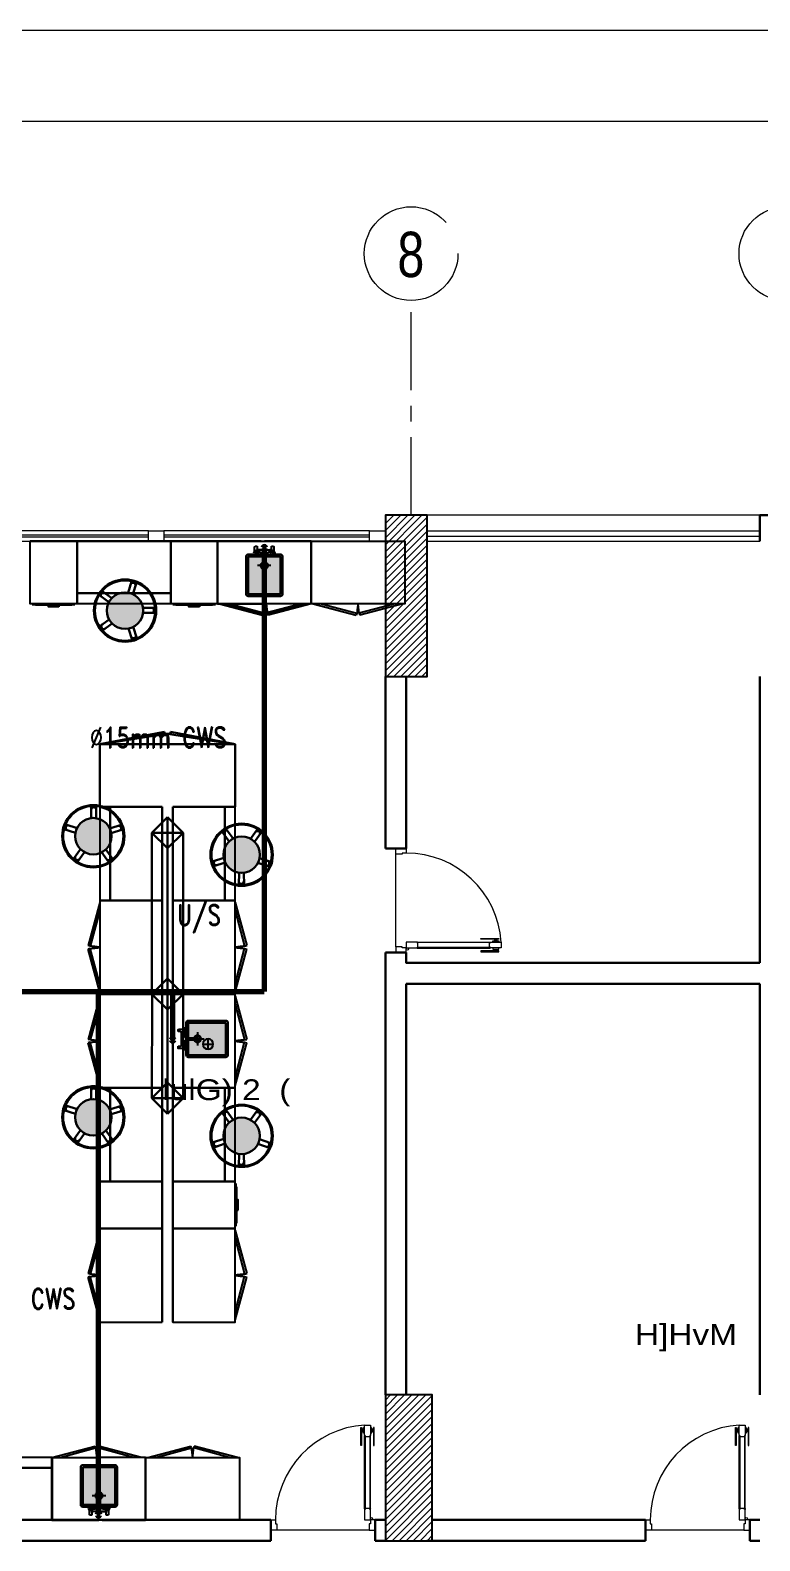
# Model space of a CAD drawing. Extents: x 800 to 995, y 398 to 804.
# Drawn here: x 880.94 to 887.95, y 754.73 to 769.24 of the extents above; entities that cross this region are included whole.
import ezdxf

# ---------------------------------------------------------------- set-up
doc = ezdxf.new("R2010")
doc.units = 0
doc.header["$MEASUREMENT"] = 0
for name, pattern in [('ACAD_ISO02W100', [15, 12, -3]), ('CENTERX2', [4, 2.5, -0.5, 0.5, -0.5]), ('DASHED', [19.05, 12.7, -6.35])]:
    doc.linetypes.add(name, pattern=pattern)
doc.layers.get('0').update_dxf_attribs({"color": 252, "linetype": 'CONTINUOUS', "lineweight": 30})
for name, color, linetype in [('-FUR', 252, 'CONTINUOUS'), ('LAYER8', 3, 'CONTINUOUS'), ('SAN', 2, 'CONTINUOUS')]:
    doc.layers.add(name, color=color, linetype=linetype)
for name, color, linetype, lineweight in [('axis', 1, 'CENTERX2', 5), ('Column', 6, 'CONTINUOUS', 25), ('DOOR', 30, 'CONTINUOUS', 9), ('elev', 90, 'CONTINUOUS', 9), ('Elevation', 150, 'CONTINUOUS', 18), ('hatch', 252, 'CONTINUOUS', 9), ('P-C-WATER', 5, 'CONTINUOUS', 70), ('P-TEXT', 1, 'CONTINUOUS', 25), ('text', 72, 'CONTINUOUS', 15), ('txt in circle', 11, 'CONTINUOUS', 13), ('UG-BORDER', 20, 'CONTINUOUS', 80), ('UG-Khartosha', 11, 'CONTINUOUS', 20), ('Wall', 252, 'CONTINUOUS', 30), ('WINDOW', 252, 'CONTINUOUS', 5)]:
    doc.layers.add(name, color=color, linetype=linetype, lineweight=lineweight)
doc.styles.add('ROMANC', font='romand.shx')
doc.styles.add('SOSA2', font='SOSA.shx', dxfattribs={"width": 0.8})
pattern_1 = [(45, (1093.753867, 427.209505), (-0.0336759605, 0.0336759605), [])]

# ---------------------------------------------------------------- blocks, each defined once
blk = doc.blocks.new('YY5Y5')
at = {"layer": 'SAN', "color": 1}
for p, q in [((433.8, 542), (433.8, 538.6)), ((435.7, 542.4), (434.2, 542.4)), ((435.7, 540.6), (435.7, 542.4)), ((447.2, 542.4), (447.2, 540.6)), ((448.7, 542.4), (447.2, 542.4)), ((449.1, 538.6), (449.1, 542)), ((434.2, 537.6), (433.7, 538)), ((434.2, 536.1), (433.7, 535.7)), ((435.6, 537.6), (436, 538)), ((435.6, 536.1), (436, 535.7)), ((446.2, 539.6), (436.7, 539.6)), ((436.7, 537.6), (438.2, 537.6)), ((440.5, 535.4), (440.5, 528.7)), ((440.9, 528.4), (442, 528.4)), ((442.4, 528.7), (442.4, 535.4)), ((443, 539.6), (446.2, 539.6)), ((444.7, 537.6), (446.2, 537.6)), ((447.3, 537.6), (446.9, 538)), ((447.3, 536.1), (446.9, 535.7)), ((448.7, 537.6), (449.2, 538)), ((448.7, 536.1), (449.2, 535.7))]:
    blk.add_line(p, q, dxfattribs=at)
at = {"layer": 'SAN', "color": 1, "linetype": 'Continuous'}
blk.add_line((439.2, 539.6), (439.9, 539.6), dxfattribs=at)
at = {"layer": 'SAN', "color": 2, "linetype": 'DASHED'}
for points in [[(441.4, 532.4), (441.4, 521.6)], [(436.1, 527), (446.8, 527)]]:
    blk.add_lwpolyline(points, dxfattribs=at)
at = {"layer": 'SAN', "color": 1}
for centre, radius in [((434.9, 536.9), 2), ((434.9, 536.9), 1), ((434.9, 536.9), 0.8), ((448, 536.9), 2), ((448, 536.9), 1), ((448, 536.9), 0.8)]:
    blk.add_circle(centre, radius, dxfattribs=at)
for centre, radius, start, end in [((434.2, 542), 0.375, 90, 180), ((436.7, 540.6), 1, 180, 270), ((446.2, 540.6), 1, 270, 0), ((448.7, 542), 0.375, 0, 90), ((438.2, 535.4), 2.25, 0, 90), ((441.4, 527), 2.86, 109.4319, 70.5681), ((441.4, 527), 2.08, 117.2765, 62.7235), ((440.9, 528.7), 0.375, 180, 270), ((442, 528.7), 0.375, 270, 360), ((444.7, 535.4), 2.25, 90, 180)]:
    blk.add_arc(centre, radius, start, end, dxfattribs=at)
blk = doc.blocks.new('fd')
at = {"layer": '-FUR'}
h = blk.add_hatch(color=254, dxfattribs=at)
h.paths.add_polyline_path([(1322.664, 576.699), (1322.354, 576.699), (1322.354, 577.059), (1322.664, 577.059)], flags=16)
edge = h.paths.add_edge_path()
edge.add_line((1322.664, 576.679), (1322.354, 576.679))
edge.add_arc((1322.354, 576.699), 0.02, 180, 270, ccw=False)
edge.add_line((1322.334, 576.699), (1322.334, 577.059))
edge.add_arc((1322.354, 577.059), 0.02, 90, 180, ccw=False)
edge.add_line((1322.354, 577.079), (1322.664, 577.079))
edge.add_arc((1322.664, 577.059), 0.02, 0, 90, ccw=False)
edge.add_line((1322.684, 577.059), (1322.684, 576.699))
edge.add_arc((1322.664, 576.699), 0.02, -90, 0, ccw=False)
blk.add_hatch(color=253, dxfattribs=at).paths.add_polyline_path([(1322.664, 577.059), (1322.664, 576.699), (1322.354, 576.699), (1322.354, 577.059)])
h = blk.add_hatch(color=251, dxfattribs=at)
h.paths.add_polyline_path([(1322.634, 577.029), (1322.664, 577.059), (1322.664, 576.699), (1322.634, 576.729)])
h.paths.add_polyline_path([(1322.634, 576.729), (1322.664, 576.699), (1322.354, 576.699), (1322.384, 576.729)])
h = blk.add_hatch(color=252, dxfattribs=at)
h.paths.add_polyline_path([(1322.384, 577.029), (1322.354, 577.059), (1322.664, 577.059), (1322.634, 577.029)])
h.paths.add_polyline_path([(1322.384, 576.729), (1322.354, 576.699), (1322.354, 577.059), (1322.384, 577.029)])
for p, q in [((1322.478, 577.206), (1322.06, 577.206)), ((1322.478, 577.206), (1322.96, 577.206)), ((1322.06, 576.606), (1322.51, 576.606)), ((1322.96, 576.606), (1322.51, 576.606))]:
    blk.add_line(p, q, dxfattribs=at)
at = {"layer": '-FUR', "linetype": 'ACAD_ISO02W100'}
for p, q in [((1322.06, 577.206), (1322.51, 577.206)), ((1322.96, 577.206), (1322.51, 577.206)), ((1322.1, 576.606), (1322.513, 576.495)), ((1322.177, 576.606), (1322.518, 576.514)), ((1322.882, 576.606), (1322.541, 576.514)), ((1322.96, 576.606), (1322.546, 576.495)), ((1322.518, 576.514), (1322.513, 576.495)), ((1322.541, 576.514), (1322.546, 576.495))]:
    blk.add_line(p, q, dxfattribs=at)
for centre, start, end in [((1324.045, 576.373), 171.2611, 174.7069), ((1321.014, 576.373), 5.2931, 8.7389)]:
    blk.add_arc(centre, 1.533, start, end, dxfattribs=at)
for p, q in [((1322.06, 577.206), (1322.06, 576.606)), ((1322.96, 577.206), (1322.96, 576.606))]:
    blk.add_line(p, q)
blk.add_lwpolyline([(1322.664, 576.679), (1322.354, 576.679, -0.414214), (1322.334, 576.699), (1322.334, 577.059, -0.414214), (1322.354, 577.079), (1322.664, 577.079, -0.414214), (1322.684, 577.059), (1322.684, 576.699, -0.414214)], format="xyb", close=True)
blk.add_lwpolyline([(1322.664, 576.679), (1322.354, 576.679, -0.414214), (1322.334, 576.699), (1322.334, 577.059, -0.414214), (1322.354, 577.079), (1322.664, 577.079, -0.414214), (1322.684, 577.059), (1322.684, 576.699, -0.414214)], format="xyb", close=True)
blk.add_lwpolyline([(1322.664, 576.699), (1322.354, 576.699), (1322.354, 577.059), (1322.664, 577.059)], close=True)
at = {"extrusion": (0, 0, -1), "xscale": 0.0121000000000322, "yscale": 0.0121000000000322, "zscale": -0.0121}
blk.add_blockref('YY5Y5', (-1327.85, 570.595), dxfattribs=at)
blk = doc.blocks.new('juy')
blk.add_line((1322.96, 577.206), (1322.96, 576.606))
blk.add_blockref('fd', (0, 0))
blk = doc.blocks.new('vfd')
at = {"layer": '-FUR'}
h = blk.add_hatch(color=254, dxfattribs=at)
h.paths.add_polyline_path([(1316.635, 565.83), (1316.635, 566.14), (1316.275, 566.14), (1316.275, 565.83)], flags=16)
edge = h.paths.add_edge_path()
edge.add_line((1316.655, 565.83), (1316.655, 566.14))
edge.add_ellipse((1316.635, 566.14), major_axis=(-0.0141, -0.0141), ratio=1, start_angle=135, end_angle=225)
edge.add_line((1316.635, 566.16), (1316.275, 566.16))
edge.add_ellipse((1316.275, 566.14), major_axis=(-0.0141, -0.0141), ratio=1, start_angle=225, end_angle=315)
edge.add_line((1316.255, 566.14), (1316.255, 565.83))
edge.add_ellipse((1316.275, 565.83), major_axis=(0.0141, -0.0141), ratio=1, start_angle=225, end_angle=315)
edge.add_line((1316.275, 565.81), (1316.635, 565.81))
edge.add_ellipse((1316.635, 565.83), major_axis=(0.0141, -0.0141), ratio=1, start_angle=-45, end_angle=45)
blk.add_hatch(color=253, dxfattribs=at).paths.add_polyline_path([(1316.275, 565.83), (1316.635, 565.83), (1316.635, 566.14), (1316.275, 566.14)])
h = blk.add_hatch(color=251, dxfattribs=at)
h.paths.add_polyline_path([(1316.305, 565.86), (1316.275, 565.83), (1316.635, 565.83), (1316.605, 565.86)])
h.paths.add_polyline_path([(1316.605, 565.86), (1316.635, 565.83), (1316.635, 566.14), (1316.605, 566.11)])
h = blk.add_hatch(color=252, dxfattribs=at)
h.paths.add_polyline_path([(1316.305, 566.11), (1316.275, 566.14), (1316.275, 565.83), (1316.305, 565.86)])
h.paths.add_polyline_path([(1316.605, 566.11), (1316.635, 566.14), (1316.275, 566.14), (1316.305, 566.11)])
blk.add_lwpolyline([(1316.655, 565.83), (1316.655, 566.14, 0.414214), (1316.635, 566.16), (1316.275, 566.16, 0.414214), (1316.255, 566.14), (1316.255, 565.83, 0.414214), (1316.275, 565.81), (1316.635, 565.81, 0.414214)], format="xyb", close=True)
blk.add_lwpolyline([(1316.655, 565.83), (1316.655, 566.14, 0.414214), (1316.635, 566.16), (1316.275, 566.16, 0.414214), (1316.255, 566.14), (1316.255, 565.83, 0.414214), (1316.275, 565.81), (1316.635, 565.81, 0.414214)], format="xyb", close=True)
blk.add_lwpolyline([(1316.635, 565.83), (1316.635, 566.14), (1316.275, 566.14), (1316.275, 565.83)], close=True)
at = {"layer": 'LAYER8'}
for p, q in [((1316.415, 566.035), (1316.515, 566.035)), ((1316.465, 566.085), (1316.465, 565.985))]:
    blk.add_line(p, q, dxfattribs=at)
blk.add_circle((1316.465, 566.035), 0.05, dxfattribs=at)
at = {"xscale": 0.0121, "yscale": 0.0121, "zscale": 0.0121, "rotation": 89.99999999999997}
blk.add_blockref('YY5Y5', (1322.74, 560.643), dxfattribs=at)

msp = doc.modelspace()

# ---------------------------------------------------------------- hatches: boundary and pattern name
h = msp.add_hatch(color=256)
h.set_gradient(color1=(132, 132, 132), name='SPHERICAL')
h.paths.add_polyline_path([(881.848, 763.841, 1), (881.848, 763.491, 1)])
h = msp.add_hatch(color=256)
h.set_gradient(color1=(132, 132, 132), name='SPHERICAL')
h.paths.add_polyline_path([(881.718, 761.499, -1), (881.368, 761.499, -1)])
h = msp.add_hatch(color=256)
h.set_gradient(color1=(132, 132, 132), name='SPHERICAL')
h.paths.add_polyline_path([(882.793, 761.321, -1), (883.143, 761.321, -1)])
h = msp.add_hatch(color=256)
h.set_gradient(color1=(132, 132, 132), name='SPHERICAL')
h.paths.add_polyline_path([(881.718, 758.799, -1), (881.368, 758.799, -1)])
h = msp.add_hatch(color=256)
h.set_gradient(color1=(132, 132, 132), name='SPHERICAL')
h.paths.add_polyline_path([(882.793, 758.621, -1), (883.143, 758.621, -1)])
at = {"layer": 'hatch'}
h = msp.add_hatch(dxfattribs=at)
h.set_pattern_fill('ANSI31', color=252, scale=0.015, style=0)
h.set_pattern_definition(pattern_1)
h.paths.add_polyline_path([(884.35, 763.032), (884.75, 763.032), (884.75, 764.582), (884.35, 764.582)])
h = msp.add_hatch(dxfattribs=at)
h.set_pattern_fill('ANSI31', color=252, scale=0.015, style=0)
h.set_pattern_definition(pattern_1)
h.paths.add_polyline_path([(884.35, 754.732), (884.8, 754.732), (884.8, 756.132), (884.35, 756.132)])

# ---------------------------------------------------------------- linework, layer by layer
at = {"layer": '-FUR', "linetype": 'ACAD_ISO02W100'}
for p, q in [((881.387, 764.332), (880.937, 764.332)), ((882.737, 764.332), (882.287, 764.332)), ((882.737, 764.332), (883.637, 764.332)), ((883.637, 764.332), (884.537, 764.332)), ((882.287, 763.732), (881.387, 763.732)), ((882.757, 763.732), (883.17, 763.621)), ((882.834, 763.732), (883.175, 763.64)), ((883.175, 763.64), (883.17, 763.621)), ((883.539, 763.732), (883.198, 763.64)), ((883.198, 763.64), (883.203, 763.621)), ((883.617, 763.732), (883.203, 763.621)), ((883.657, 763.732), (884.07, 763.621)), ((883.734, 763.732), (884.075, 763.64)), ((884.075, 763.64), (884.07, 763.621)), ((884.439, 763.732), (884.098, 763.64)), ((884.098, 763.64), (884.103, 763.621)), ((884.517, 763.732), (884.103, 763.621)), ((881.606, 761.782), (881.606, 760.882)), ((882.906, 760.882), (882.906, 761.782)), ((881.606, 760.862), (881.495, 760.448)), ((882.206, 759.982), (882.206, 760.882)), ((882.306, 760.882), (882.306, 759.982)), ((882.906, 760.862), (883.017, 760.448)), ((881.606, 760.784), (881.514, 760.443)), ((882.906, 760.784), (882.997, 760.443)), ((881.514, 760.443), (881.495, 760.448)), ((881.514, 760.42), (881.495, 760.415)), ((881.606, 760.079), (881.514, 760.42)), ((882.906, 760.079), (882.997, 760.42)), ((882.997, 760.443), (883.017, 760.448)), ((882.997, 760.42), (883.017, 760.415)), ((881.606, 760.002), (881.495, 760.415)), ((882.906, 760.002), (883.017, 760.415)), ((881.606, 759.962), (881.495, 759.548)), ((881.606, 759.884), (881.514, 759.543)), ((882.206, 759.082), (882.206, 759.982)), ((882.306, 759.982), (882.306, 759.082)), ((882.906, 759.962), (883.017, 759.548)), ((882.906, 759.884), (882.997, 759.543)), ((881.514, 759.543), (881.495, 759.548)), ((882.997, 759.543), (883.017, 759.548)), ((881.514, 759.52), (881.495, 759.515)), ((881.606, 759.102), (881.495, 759.515)), ((881.606, 759.179), (881.514, 759.52)), ((882.906, 759.179), (882.997, 759.52)), ((882.906, 759.102), (883.017, 759.515)), ((882.997, 759.52), (883.017, 759.515)), ((881.606, 759.082), (881.606, 758.182)), ((882.906, 758.182), (882.906, 759.082)), ((882.206, 758.182), (882.206, 757.732)), ((882.306, 757.732), (882.306, 758.182)), ((881.606, 757.712), (881.495, 757.298)), ((882.206, 756.832), (882.206, 757.732)), ((882.306, 757.732), (882.306, 756.832)), ((882.906, 757.712), (883.017, 757.298)), ((881.606, 757.634), (881.514, 757.293)), ((882.906, 757.634), (882.997, 757.293)), ((881.514, 757.293), (881.495, 757.298)), ((881.514, 757.27), (881.495, 757.265)), ((881.606, 756.852), (881.495, 757.265)), ((881.606, 756.929), (881.514, 757.27)), ((882.906, 756.929), (882.997, 757.27)), ((882.906, 756.852), (883.017, 757.265)), ((882.997, 757.293), (883.017, 757.298)), ((882.997, 757.27), (883.017, 757.265)), ((882.067, 755.532), (882.48, 755.642)), ((882.485, 755.623), (882.48, 755.642)), ((882.508, 755.623), (882.513, 755.642)), ((882.927, 755.532), (882.513, 755.642)), ((881.147, 755.532), (880.247, 755.532)), ((882.144, 755.532), (882.485, 755.623)), ((882.849, 755.532), (882.508, 755.623)), ((882.947, 754.932), (882.047, 754.932))]:
    msp.add_line(p, q, dxfattribs=at)
at = {"layer": '-FUR'}
for p, q in [((881.367, 763.722), (880.957, 763.722)), ((881.337, 763.717), (880.987, 763.717)), ((882.717, 763.722), (882.307, 763.722)), ((882.687, 763.717), (882.337, 763.717)), ((881.591, 758.132), (881.591, 757.782)), ((881.596, 758.162), (881.596, 757.752)), ((882.916, 757.752), (882.916, 758.162)), ((882.921, 757.782), (882.921, 758.132))]:
    msp.add_line(p, q, dxfattribs=at)
for points in [[(881.387, 763.732), (880.937, 763.732), (880.937, 764.332), (881.387, 764.332)], [(882.737, 763.732), (882.287, 763.732), (882.287, 764.332), (882.737, 764.332)], [(882.737, 764.332), (883.637, 764.332), (883.637, 763.732), (882.737, 763.732)], [(883.637, 764.332), (884.537, 764.332), (884.537, 763.732), (883.637, 763.732)], [(882.206, 759.982), (882.206, 760.882), (881.606, 760.882), (881.606, 759.982)], [(882.306, 760.882), (882.306, 759.982), (882.906, 759.982), (882.906, 760.882)], [(882.206, 759.082), (882.206, 759.982), (881.606, 759.982), (881.606, 759.082)], [(882.306, 759.982), (882.306, 759.082), (882.906, 759.082), (882.906, 759.982)], [(881.606, 758.182), (881.606, 757.732), (882.206, 757.732), (882.206, 758.182)], [(882.906, 757.732), (882.906, 758.182), (882.306, 758.182), (882.306, 757.732)], [(882.206, 756.832), (882.206, 757.732), (881.606, 757.732), (881.606, 756.832)], [(882.306, 757.732), (882.306, 756.832), (882.906, 756.832), (882.906, 757.732)], [(882.947, 754.932), (882.047, 754.932), (882.047, 755.532), (882.947, 755.532)]]:
    msp.add_lwpolyline(points, close=True, dxfattribs=at)
at = {"layer": '-FUR', "color": 1}
for points in [[(881.212, 763.702), (881.112, 763.702), (881.112, 763.712), (881.212, 763.712)], [(882.562, 763.702), (882.462, 763.702), (882.462, 763.712), (882.562, 763.712)], [(881.576, 758.007), (881.576, 757.907), (881.586, 757.907), (881.586, 758.007)], [(882.936, 757.907), (882.936, 758.007), (882.926, 758.007), (882.926, 757.907)]]:
    msp.add_lwpolyline(points, close=True, dxfattribs=at)
at = {"layer": '-FUR', "linetype": 'ACAD_ISO02W100'}
for centre, start, end in [((884.702, 763.499), 171.2611, 174.7069), ((881.671, 763.499), 5.2931, 8.7389), ((885.602, 763.499), 171.2611, 174.7069), ((882.571, 763.499), 5.2931, 8.7389), ((881.373, 758.916), 81.2611, 84.7069), ((881.373, 761.947), 275.2931, 278.7389), ((883.139, 758.916), 95.2931, 98.7389), ((883.139, 761.947), 261.2611, 264.7069), ((881.373, 758.016), 81.2611, 84.7069), ((881.373, 761.047), 275.2931, 278.7389), ((883.139, 758.016), 95.2931, 98.7389), ((883.139, 761.047), 261.2611, 264.7069), ((881.373, 755.766), 81.2611, 84.7069), ((881.373, 758.797), 275.2931, 278.7389), ((883.139, 755.766), 95.2931, 98.7389), ((883.139, 758.797), 261.2611, 264.7069), ((884.012, 755.764), 185.2931, 188.7389), ((880.981, 755.764), 351.2611, 354.7069)]:
    msp.add_arc(centre, 1.533, start, end, dxfattribs=at)
for p, q in [((882.287, 764.332), (881.387, 764.332)), ((881.387, 764.332), (881.387, 763.732)), ((882.287, 763.732), (882.287, 764.332)), ((881.877, 763.838), (881.911, 763.946)), ((881.922, 763.824), (881.958, 763.934)), ((881.952, 763.946), (881.926, 763.955)), ((881.387, 763.732), (881.387, 763.832)), ((881.387, 763.832), (882.287, 763.832)), ((881.613, 763.851), (881.597, 763.829)), ((881.693, 763.747), (881.601, 763.813)), ((881.72, 763.785), (881.627, 763.854)), ((882.021, 763.691), (882.134, 763.692)), ((882.021, 763.644), (882.137, 763.643)), ((882.147, 763.653), (882.147, 763.681)), ((881.599, 763.5), (881.615, 763.478)), ((881.694, 763.581), (881.601, 763.514)), ((881.723, 763.543), (881.631, 763.476)), ((881.881, 763.494), (881.916, 763.384)), ((881.926, 763.509), (881.961, 763.401)), ((881.929, 763.377), (881.955, 763.386)), ((881.606, 762.382), (882.226, 762.502)), ((881.626, 762.382), (882.241, 762.482)), ((882.226, 762.482), (882.226, 762.502)), ((882.256, 762.482), (882.226, 762.482)), ((882.256, 762.382), (882.256, 762.482)), ((882.256, 762.482), (882.286, 762.482)), ((882.886, 762.382), (882.256, 762.482)), ((882.286, 762.482), (882.286, 762.502)), ((882.906, 762.382), (882.286, 762.502)), ((882.906, 762.382), (881.606, 762.382)), ((881.606, 762.382), (881.606, 761.782)), ((881.606, 762.382), (881.626, 762.382)), ((882.906, 762.382), (882.256, 762.382)), ((882.906, 762.382), (882.886, 762.382)), ((882.906, 761.782), (882.906, 762.382)), ((881.521, 761.672), (881.521, 761.788)), ((881.531, 761.798), (881.559, 761.798)), ((881.569, 761.672), (881.569, 761.785)), ((881.606, 761.782), (882.206, 761.782)), ((881.706, 760.882), (881.706, 761.782)), ((882.206, 761.782), (882.206, 760.882)), ((882.306, 760.882), (882.306, 761.782)), ((882.306, 761.782), (882.906, 761.782)), ((882.906, 761.782), (882.806, 761.782)), ((882.806, 761.782), (882.806, 760.882)), ((881.255, 761.579), (881.264, 761.606)), ((881.387, 761.577), (881.279, 761.612)), ((881.702, 761.573), (881.811, 761.609)), ((881.824, 761.603), (881.832, 761.576)), ((882.256, 761.683), (882.106, 761.533)), ((882.256, 759.983), (882.256, 761.683)), ((882.256, 761.533), (882.256, 761.683)), ((882.256, 761.683), (882.406, 761.533)), ((881.371, 761.532), (881.261, 761.567)), ((881.716, 761.528), (881.824, 761.562)), ((882.106, 759.983), (882.106, 761.533)), ((882.106, 761.533), (882.406, 761.533)), ((882.406, 761.533), (882.106, 761.533)), ((882.106, 761.533), (882.256, 761.383)), ((882.256, 761.533), (882.256, 761.383)), ((882.256, 761.383), (882.406, 761.533)), ((882.406, 761.533), (882.406, 759.983)), ((882.849, 761.448), (882.781, 761.541)), ((882.783, 761.555), (882.805, 761.571)), ((882.887, 761.476), (882.821, 761.568)), ((883.053, 761.474), (883.12, 761.567)), ((883.091, 761.446), (883.158, 761.537)), ((883.134, 761.57), (883.157, 761.553)), ((881.421, 761.374), (881.354, 761.282)), ((881.459, 761.345), (881.391, 761.252)), ((881.624, 761.343), (881.69, 761.252)), ((881.663, 761.371), (881.731, 761.278)), ((882.206, 761.433), (882.206, 756.832)), ((882.256, 761.383), (882.256, 760.533)), ((882.306, 756.832), (882.306, 761.434)), ((882.796, 761.292), (882.688, 761.257)), ((881.377, 761.25), (881.355, 761.266)), ((881.729, 761.264), (881.707, 761.248)), ((882.688, 761.217), (882.679, 761.243)), ((882.81, 761.246), (882.7, 761.21)), ((882.943, 761.147), (882.942, 761.034)), ((882.99, 761.147), (882.991, 761.031)), ((883.125, 761.243), (883.233, 761.207)), ((883.14, 761.288), (883.25, 761.252)), ((883.257, 761.24), (883.248, 761.214)), ((882.981, 761.022), (882.953, 761.022)), ((882.206, 760.882), (881.606, 760.882)), ((881.606, 760.882), (881.706, 760.882)), ((882.906, 760.882), (882.306, 760.882)), ((882.256, 760.133), (882.106, 759.983)), ((882.256, 759.983), (882.256, 760.133)), ((882.256, 760.133), (882.406, 759.983)), ((882.106, 759.983), (882.406, 759.983)), ((882.406, 759.983), (882.106, 759.983)), ((882.106, 759.983), (882.256, 759.833)), ((882.256, 759.983), (882.256, 759.833)), ((882.256, 759.833), (882.406, 759.983)), ((882.406, 759.983), (882.406, 758.983)), ((882.106, 758.983), (882.107, 759.982)), ((882.206, 759.982), (882.256, 759.982)), ((882.256, 759.833), (882.256, 758.983)), ((882.106, 758.983), (882.256, 759.133)), ((882.106, 758.983), (882.256, 759.133)), ((882.256, 759.133), (882.406, 758.983)), ((882.256, 758.983), (882.256, 759.133)), ((882.256, 759.133), (882.406, 758.983)), ((881.521, 758.972), (881.521, 759.088)), ((881.531, 759.098), (881.559, 759.098)), ((881.569, 758.972), (881.569, 759.085)), ((881.606, 759.082), (882.206, 759.082)), ((881.706, 758.182), (881.706, 759.082)), ((882.204, 759.082), (882.106, 758.983)), ((882.406, 758.983), (882.106, 758.983)), ((882.106, 758.983), (882.256, 758.833)), ((882.406, 758.983), (882.106, 758.983)), ((882.256, 758.983), (882.106, 758.983)), ((882.406, 758.983), (882.106, 758.983)), ((882.106, 758.983), (882.256, 758.833)), ((882.406, 758.983), (882.106, 758.983)), ((882.206, 758.883), (882.106, 758.983)), ((882.206, 759.082), (882.206, 758.182)), ((882.256, 758.833), (882.406, 758.983)), ((882.256, 758.983), (882.406, 758.983)), ((882.406, 758.983), (882.256, 758.983)), ((882.256, 758.983), (882.256, 758.833)), ((882.256, 758.833), (882.406, 758.983)), ((882.306, 759.083), (882.406, 758.983)), ((882.306, 758.182), (882.306, 759.082)), ((882.306, 759.082), (882.906, 759.082)), ((882.406, 758.983), (882.306, 758.884)), ((882.906, 759.082), (882.806, 759.082)), ((882.806, 759.082), (882.806, 758.182)), ((881.255, 758.879), (881.264, 758.906)), ((881.371, 758.832), (881.261, 758.867)), ((881.387, 758.877), (881.279, 758.912)), ((881.702, 758.873), (881.811, 758.909)), ((881.716, 758.828), (881.824, 758.862)), ((881.824, 758.903), (881.832, 758.876)), ((882.849, 758.748), (882.781, 758.841)), ((882.783, 758.855), (882.805, 758.871)), ((882.887, 758.776), (882.821, 758.868)), ((883.053, 758.774), (883.12, 758.867)), ((883.091, 758.746), (883.158, 758.837)), ((883.134, 758.87), (883.157, 758.853)), ((881.421, 758.674), (881.354, 758.582)), ((881.377, 758.55), (881.355, 758.566)), ((881.459, 758.645), (881.391, 758.552)), ((881.624, 758.643), (881.69, 758.552)), ((881.663, 758.671), (881.731, 758.578)), ((881.729, 758.564), (881.707, 758.548)), ((882.688, 758.517), (882.679, 758.543)), ((882.796, 758.592), (882.688, 758.557)), ((882.81, 758.546), (882.7, 758.51)), ((883.125, 758.543), (883.233, 758.507)), ((883.14, 758.588), (883.25, 758.552)), ((883.257, 758.54), (883.248, 758.514)), ((882.943, 758.447), (882.942, 758.334)), ((882.99, 758.447), (882.991, 758.331)), ((882.981, 758.322), (882.953, 758.322)), ((882.206, 758.182), (881.606, 758.182)), ((881.606, 758.182), (881.706, 758.182)), ((882.906, 758.182), (882.306, 758.182)), ((881.147, 755.532), (881.147, 754.932)), ((880.247, 755.432), (881.147, 755.432)), ((881.147, 754.932), (880.247, 754.932))]:
    msp.add_line(p, q)
for centre, radius in [((881.848, 763.666), 0.299), ((881.848, 763.666), 0.29), ((881.848, 763.666), 0.175), ((881.543, 761.499), 0.299), ((881.543, 761.499), 0.29), ((881.543, 761.499), 0.175), ((882.968, 761.321), 0.299), ((882.968, 761.321), 0.29), ((882.968, 761.321), 0.175), ((881.543, 758.799), 0.299), ((881.543, 758.799), 0.29), ((881.543, 758.799), 0.175), ((882.968, 758.621), 0.299), ((882.968, 758.621), 0.29), ((882.968, 758.621), 0.175)]:
    msp.add_circle(centre, radius)
for centre, radius, start, end in [((881.923, 763.908), 0.025, 330.8248, 139.0651), ((881.924, 763.942), 0.0131, 82.2796, 160.346), ((881.949, 763.937), 0.01, 342.2089, 72.2089), ((881.609, 763.823), 0.0131, 154.2796, 232.346), ((881.621, 763.845), 0.01, 54.2089, 144.2089), ((881.641, 763.812), 0.025, 42.8248, 211.0651), ((882.101, 763.669), 0.025, 258.8248, 67.0651), ((882.134, 763.679), 0.0131, 10.2796, 88.346), ((882.137, 763.653), 0.01, 270.2089, 0.2089), ((881.607, 763.506), 0.01, 126.2089, 216.2089), ((881.624, 763.487), 0.0131, 226.2796, 304.346), ((881.644, 763.514), 0.025, 114.8248, 283.0651), ((881.929, 763.425), 0.025, 186.8248, 355.0651), ((881.925, 763.387), 0.01, 198.2089, 288.2089), ((881.948, 763.398), 0.0131, 298.2796, 16.346), ((881.531, 761.788), 0.01, 89.7911, 179.7911), ((881.546, 761.752), 0.025, 22.9349, 191.1752), ((881.556, 761.785), 0.0131, 1.654, 79.7204), ((881.265, 761.576), 0.01, 161.7911, 251.7911), ((881.275, 761.599), 0.0131, 73.654, 151.7204), ((881.303, 761.58), 0.025, 94.9349, 263.1752), ((881.785, 761.574), 0.025, 310.9349, 119.1752), ((881.814, 761.6), 0.01, 17.7911, 107.7911), ((881.819, 761.575), 0.0131, 289.654, 7.7204), ((882.789, 761.547), 0.01, 125.7911, 215.7911), ((882.822, 761.528), 0.025, 58.9349, 227.1752), ((882.811, 761.56), 0.0131, 37.654, 115.7204), ((883.12, 761.524), 0.025, 346.9349, 155.1752), ((883.128, 761.562), 0.01, 53.7911, 143.7911), ((883.147, 761.544), 0.0131, 325.654, 43.7204), ((881.392, 761.295), 0.025, 166.9349, 335.1752), ((881.69, 761.292), 0.025, 238.9349, 47.1752), ((881.365, 761.275), 0.0131, 145.654, 223.7204), ((881.383, 761.258), 0.01, 233.7911, 323.7911), ((881.701, 761.26), 0.0131, 217.654, 295.7204), ((881.723, 761.272), 0.01, 305.7911, 35.7911), ((882.692, 761.245), 0.0131, 109.654, 187.7204), ((882.697, 761.22), 0.01, 197.7911, 287.7911), ((882.726, 761.245), 0.025, 130.9349, 299.1752), ((883.209, 761.239), 0.025, 274.9349, 83.1752), ((883.236, 761.22), 0.0131, 253.654, 331.7204), ((883.247, 761.243), 0.01, 341.7911, 71.7911), ((882.965, 761.067), 0.025, 202.9349, 11.1752), ((882.955, 761.035), 0.0131, 181.654, 259.7204), ((882.981, 761.032), 0.01, 269.7911, 359.7911), ((881.531, 759.088), 0.01, 89.7911, 179.7911), ((881.546, 759.052), 0.025, 22.9349, 191.1752), ((881.556, 759.085), 0.0131, 1.654, 79.7204), ((881.265, 758.876), 0.01, 161.7911, 251.7911), ((881.275, 758.899), 0.0131, 73.654, 151.7204), ((881.303, 758.88), 0.025, 94.9349, 263.1752), ((881.785, 758.874), 0.025, 310.9349, 119.1752), ((881.814, 758.9), 0.01, 17.7911, 107.7911), ((881.819, 758.875), 0.0131, 289.654, 7.7204), ((882.789, 758.847), 0.01, 125.7911, 215.7911), ((882.822, 758.828), 0.025, 58.9349, 227.1752), ((882.811, 758.86), 0.0131, 37.654, 115.7204), ((883.12, 758.824), 0.025, 346.9349, 155.1752), ((883.128, 758.862), 0.01, 53.7911, 143.7911), ((883.147, 758.844), 0.0131, 325.654, 43.7204), ((881.365, 758.575), 0.0131, 145.654, 223.7204), ((881.392, 758.595), 0.025, 166.9349, 335.1752), ((881.383, 758.558), 0.01, 233.7911, 323.7911), ((881.69, 758.592), 0.025, 238.9349, 47.1752), ((881.701, 758.56), 0.0131, 217.654, 295.7204), ((881.723, 758.572), 0.01, 305.7911, 35.7911), ((882.692, 758.545), 0.0131, 109.654, 187.7204), ((882.726, 758.545), 0.025, 130.9349, 299.1752), ((883.209, 758.539), 0.025, 274.9349, 83.1752), ((883.247, 758.543), 0.01, 341.7911, 71.7911), ((882.697, 758.52), 0.01, 197.7911, 287.7911), ((883.236, 758.52), 0.0131, 253.654, 331.7204), ((882.965, 758.367), 0.025, 202.9349, 11.1752), ((882.955, 758.335), 0.0131, 181.654, 259.7204), ((882.981, 758.332), 0.01, 269.7911, 359.7911)]:
    msp.add_arc(centre, radius, start, end)
at = {"layer": 'axis', "color": 0, "ltscale": 0.3}
msp.add_line((884.597, 764.582), (884.597, 766.645), dxfattribs=at)
at = {"layer": 'axis', "color": 0}
for centre in [(884.597, 767.095), (888.197, 767.095)]:
    msp.add_circle(centre, 0.45, dxfattribs=at)
at = {"layer": 'Column', "color": 252}
for points in [[(884.35, 763.032), (884.75, 763.032), (884.75, 764.582), (884.35, 764.582)], [(884.35, 754.732), (884.8, 754.732), (884.8, 756.132), (884.35, 756.132)]]:
    msp.add_lwpolyline(points, close=True, dxfattribs=at)
at = {"layer": 'DOOR', "color": 251}
for p, q in [((884.45, 760.437), (884.45, 761.326)), ((884.194, 754.832), (883.305, 754.832)), ((887.794, 754.832), (886.905, 754.832))]:
    msp.add_line(p, q, dxfattribs=at)
at = {"layer": 'DOOR', "color": 252}
for p, q in [((884.655, 760.482), (885.355, 760.482)), ((885.355, 760.477), (884.655, 760.477)), ((885.355, 760.43), (884.655, 760.43)), ((884.655, 760.425), (885.355, 760.425)), ((884.149, 755.037), (884.149, 755.737)), ((884.154, 755.737), (884.154, 755.037)), ((884.201, 755.737), (884.201, 755.037)), ((884.206, 755.037), (884.206, 755.737)), ((887.749, 755.037), (887.749, 755.737)), ((887.754, 755.737), (887.754, 755.037)), ((887.801, 755.737), (887.801, 755.037)), ((887.806, 755.037), (887.806, 755.737))]:
    msp.add_line(p, q, dxfattribs=at)
at = {"layer": 'DOOR', "color": 5}
for points in [[(884.45, 761.382), (884.55, 761.382), (884.55, 761.337), (884.512, 761.337), (884.512, 761.326), (884.45, 761.326)], [(884.45, 760.382), (884.55, 760.382), (884.55, 760.426), (884.512, 760.426), (884.512, 760.437), (884.45, 760.437)], [(884.65, 760.43), (884.661, 760.43), (884.661, 760.477), (884.65, 760.477), (884.65, 760.482), (884.55, 760.482), (884.55, 760.482), (884.55, 760.426), (884.65, 760.426)], [(885.361, 760.43), (885.35, 760.43), (885.35, 760.477), (885.361, 760.477), (885.361, 760.482), (885.461, 760.482), (885.461, 760.482), (885.461, 760.426), (885.361, 760.426)], [(884.201, 755.743), (884.201, 755.731), (884.154, 755.731), (884.154, 755.743), (884.15, 755.743), (884.15, 755.843), (884.15, 755.843), (884.205, 755.843), (884.205, 755.743)], [(887.801, 755.743), (887.801, 755.731), (887.754, 755.731), (887.754, 755.743), (887.75, 755.743), (887.75, 755.843), (887.75, 755.843), (887.805, 755.843), (887.805, 755.743)], [(883.25, 754.832), (883.25, 754.932), (883.294, 754.932), (883.294, 754.894), (883.305, 754.894), (883.305, 754.832)], [(884.201, 755.032), (884.201, 755.043), (884.154, 755.043), (884.154, 755.032), (884.15, 755.032), (884.15, 754.932), (884.15, 754.932), (884.205, 754.932), (884.205, 755.032)], [(884.25, 754.832), (884.25, 754.932), (884.205, 754.932), (884.205, 754.894), (884.194, 754.894), (884.194, 754.832)], [(886.85, 754.832), (886.85, 754.932), (886.894, 754.932), (886.894, 754.894), (886.905, 754.894), (886.905, 754.832)], [(887.801, 755.032), (887.801, 755.043), (887.754, 755.043), (887.754, 755.032), (887.75, 755.032), (887.75, 754.932), (887.75, 754.932), (887.805, 754.932), (887.805, 755.032)], [(887.85, 754.832), (887.85, 754.932), (887.805, 754.932), (887.805, 754.894), (887.794, 754.894), (887.794, 754.832)]]:
    msp.add_lwpolyline(points, close=True, dxfattribs=at)
for points in [[(884.66, 760.477), (884.66, 760.477, 1), (884.65, 760.477)], [(884.66, 760.43), (884.66, 760.43, -1), (884.65, 760.43)], [(885.35, 760.477), (885.35, 760.477, -1), (885.36, 760.477)], [(885.35, 760.43), (885.35, 760.43, 1), (885.36, 760.43)], [(884.154, 755.732), (884.154, 755.732, -1), (884.154, 755.742)], [(884.201, 755.732), (884.201, 755.732, 1), (884.201, 755.742)], [(887.754, 755.732), (887.754, 755.732, -1), (887.754, 755.742)], [(887.801, 755.732), (887.801, 755.732, 1), (887.801, 755.742)], [(884.154, 755.042), (884.154, 755.042, 1), (884.154, 755.032)], [(884.201, 755.042), (884.201, 755.042, -1), (884.201, 755.032)], [(887.754, 755.042), (887.754, 755.042, 1), (887.754, 755.032)], [(887.801, 755.042), (887.801, 755.042, -1), (887.801, 755.032)]]:
    msp.add_lwpolyline(points, format="xyb", close=True, dxfattribs=at)
at = {"layer": 'DOOR', "color": 1}
for points in [[(885.266, 760.51), (885.266, 760.518), (885.438, 760.518), (885.438, 760.51)], [(885.421, 760.498), (885.421, 760.505), (885.4, 760.505), (885.4, 760.498)], [(885.266, 760.398), (885.266, 760.39), (885.438, 760.39), (885.438, 760.398)], [(885.421, 760.409), (885.421, 760.403), (885.4, 760.403), (885.4, 760.409)], [(884.121, 755.648), (884.113, 755.648), (884.113, 755.82), (884.121, 755.82)], [(884.133, 755.803), (884.127, 755.803), (884.127, 755.782), (884.133, 755.782)], [(884.222, 755.803), (884.228, 755.803), (884.228, 755.782), (884.222, 755.782)], [(884.234, 755.648), (884.242, 755.648), (884.242, 755.82), (884.234, 755.82)], [(887.721, 755.648), (887.713, 755.648), (887.713, 755.82), (887.721, 755.82)], [(887.733, 755.803), (887.727, 755.803), (887.727, 755.782), (887.733, 755.782)], [(887.822, 755.803), (887.828, 755.803), (887.828, 755.782), (887.822, 755.782)], [(887.834, 755.648), (887.842, 755.648), (887.842, 755.82), (887.834, 755.82)]]:
    msp.add_lwpolyline(points, close=True, dxfattribs=at)
at = {"layer": 'DOOR', "color": 5}
for points in [[(885.383, 760.482), (885.383, 760.493), (885.438, 760.493), (885.438, 760.482)], [(884.15, 755.765), (884.139, 755.765), (884.139, 755.82), (884.15, 755.82)], [(887.75, 755.765), (887.739, 755.765), (887.739, 755.82), (887.75, 755.82)]]:
    msp.add_lwpolyline(points, dxfattribs=at)
at = {"layer": 'DOOR', "color": 1}
for points in [[(885.383, 760.426), (885.383, 760.415), (885.438, 760.415), (885.438, 760.426)], [(885.393, 760.493), (885.393, 760.498), (885.428, 760.498), (885.428, 760.493)], [(885.393, 760.415), (885.393, 760.409), (885.428, 760.409), (885.428, 760.415)], [(884.139, 755.775), (884.133, 755.775), (884.133, 755.81), (884.139, 755.81)], [(884.205, 755.765), (884.216, 755.765), (884.216, 755.82), (884.205, 755.82)], [(884.216, 755.775), (884.222, 755.775), (884.222, 755.81), (884.216, 755.81)], [(887.739, 755.775), (887.733, 755.775), (887.733, 755.81), (887.739, 755.81)], [(887.805, 755.765), (887.816, 755.765), (887.816, 755.82), (887.805, 755.82)], [(887.816, 755.775), (887.822, 755.775), (887.822, 755.81), (887.816, 755.81)]]:
    msp.add_lwpolyline(points, dxfattribs=at)
for points in [[(885.42, 760.51, -1), (885.42, 760.505), (885.42, 760.505), (885.401, 760.505), (885.401, 760.505, -1), (885.401, 760.51), (885.401, 760.51)], [(885.42, 760.398, 1), (885.42, 760.403), (885.42, 760.403), (885.401, 760.403), (885.401, 760.403, 1), (885.401, 760.398), (885.401, 760.398)], [(884.121, 755.802, -1), (884.127, 755.802), (884.127, 755.802), (884.127, 755.783), (884.127, 755.783, -1), (884.121, 755.783), (884.121, 755.783)], [(884.234, 755.802, 1), (884.228, 755.802), (884.228, 755.802), (884.228, 755.783), (884.228, 755.783, 1), (884.234, 755.783), (884.234, 755.783)], [(887.721, 755.802, -1), (887.727, 755.802), (887.727, 755.802), (887.727, 755.783), (887.727, 755.783, -1), (887.721, 755.783), (887.721, 755.783)], [(887.834, 755.802, 1), (887.828, 755.802), (887.828, 755.802), (887.828, 755.783), (887.828, 755.783, 1), (887.834, 755.783), (887.834, 755.783)]]:
    msp.add_lwpolyline(points, format="xyb", close=True, dxfattribs=at)
at = {"layer": 'DOOR', "color": 5}
for centre in [(884.561, 760.415), (884.216, 754.943), (887.816, 754.943)]:
    msp.add_circle(centre, 0.0111, dxfattribs=at)
at = {"layer": 'DOOR', "color": 252}
for centre, start, end in [((884.55, 760.424), 3.6023, 90), ((884.207, 754.932), 93.6023, 180), ((887.807, 754.932), 93.6023, 180)]:
    msp.add_arc(centre, 0.913, start, end, dxfattribs=at)
at = {"layer": 'elev', "color": 252, "linetype": 'Continuous'}
for p, q in [((882.072, 764.432), (882.222, 764.432)), ((882.072, 764.332), (882.072, 764.432)), ((882.222, 764.432), (882.222, 764.332)), ((884.197, 764.432), (884.35, 764.432)), ((884.197, 764.332), (884.197, 764.432)), ((884.35, 764.432), (884.35, 764.332)), ((882.222, 764.332), (882.072, 764.332)), ((884.35, 764.332), (884.197, 764.332))]:
    msp.add_line(p, q, dxfattribs=at)
at = {"layer": 'Elevation', "color": 252, "linetype": 'Continuous'}
msp.add_line((887.947, 764.582), (884.75, 764.582), dxfattribs=at)
at = {"layer": 'P-C-WATER', "linetype": 'Continuous'}
for p, q in [((883.186, 764.257, -0.1), (883.186, 760.007, -0.1)), ((863.545, 760.007), (883.186, 760.007)), ((881.593, 754.995), (881.593, 760.007)), ((882.306, 759.544), (882.306, 760.007))]:
    msp.add_line(p, q, dxfattribs=at)
at = {"layer": 'P-C-WATER', "linetype": 'ByBlock'}
for centre, start, end in [((883.186, 764.269), 0, 180), ((883.186, 764.269), 180, 0), ((882.306, 759.544), 0, 180), ((882.306, 759.544), 180, 0), ((881.593, 754.982), 0, 180), ((881.593, 754.982), 180, 0)]:
    msp.add_arc(centre, 0.0125, start, end, dxfattribs=at)
at = {"layer": 'UG-BORDER', "color": 14, "lineweight": 20}
msp.add_line((926.629, 768.364), (848.293, 768.364), dxfattribs=at)
at = {"layer": 'UG-Khartosha'}
msp.add_line((878.66, 769.241), (893.712, 769.241), dxfattribs=at)
at = {"layer": 'Wall', "color": 252, "linetype": 'Continuous'}
for p, q in [((887.947, 764.582), (893.222, 764.582)), ((887.947, 764.332), (887.947, 764.582)), ((884.35, 761.382), (884.35, 763.032)), ((884.55, 761.382), (884.55, 763.032)), ((887.947, 760.282), (887.947, 763.032)), ((884.55, 761.382), (884.35, 761.382)), ((884.55, 760.382), (884.35, 760.382)), ((884.35, 756.132), (884.35, 760.382)), ((884.547, 760.282), (887.947, 760.282)), ((884.55, 760.282), (884.55, 760.382)), ((884.55, 760.082), (887.947, 760.082)), ((884.55, 756.132), (884.55, 760.082)), ((887.947, 756.132), (887.947, 760.082)), ((880.247, 754.932), (883.25, 754.932)), ((883.25, 754.932), (883.25, 754.732)), ((884.247, 754.932), (884.347, 754.932)), ((884.25, 754.932), (884.25, 754.732)), ((884.8, 754.932), (886.85, 754.932)), ((886.85, 754.932), (886.85, 754.732)), ((887.847, 754.932), (887.947, 754.932)), ((887.85, 754.932), (887.85, 754.732)), ((879.997, 754.732), (883.25, 754.732)), ((884.25, 754.732), (884.347, 754.732)), ((884.747, 754.732), (886.85, 754.732)), ((887.85, 754.732), (887.947, 754.732))]:
    msp.add_line(p, q, dxfattribs=at)
at = {"layer": 'WINDOW', "color": 252, "linetype": 'Continuous'}
for p, q in [((882.072, 764.432), (879.822, 764.432)), ((882.072, 764.392), (879.822, 764.392)), ((882.072, 764.372), (879.822, 764.372)), ((884.197, 764.432), (882.222, 764.432)), ((884.197, 764.392), (882.222, 764.392)), ((884.197, 764.372), (882.222, 764.372)), ((879.947, 764.332), (884.197, 764.332))]:
    msp.add_line(p, q, dxfattribs=at)
at = {"layer": 'WINDOW', "color": 252}
for p, q in [((884.75, 764.432), (887.947, 764.432)), ((884.75, 764.382), (887.947, 764.382)), ((884.75, 764.332), (887.947, 764.332))]:
    msp.add_line(p, q, dxfattribs=at)

# ---------------------------------------------------------------- block references
msp.add_blockref('juy', (-439.323, 187.126))
at = {"xscale": -1, "rotation": 180}
msp.add_blockref('vfd', (-433.819, 1325.537), dxfattribs=at)
at = {"rotation": 180}
msp.add_blockref('juy', (2204.106, 1332.137), dxfattribs=at)

# ---------------------------------------------------------------- texts
at = {"layer": 'P-TEXT', "color": 41, "style": 'ROMANC', "width": 0.75}
for s, p in [('%%C15mm CWS', (881.508, 762.347, -0.1)), ('U/S', (882.35, 760.641)), ('%%C15mm CWS', (880.055, 756.956))]:
    msp.add_text(s, height=0.2, dxfattribs=at).set_placement(p)
at = {"layer": 'text', "color": 252, "style": 'SOSA2', "width": 1.2}
for s, p in [('lulG) 2  (', (882.206, 758.964)), ('H]HvM', (886.747, 756.613))]:
    msp.add_text(s, height=0.2, dxfattribs=at).set_placement(p)
at = {"layer": 'txt in circle', "color": 0, "ltscale": 0.01, "insert": (884.594, 767.084), "char_height": 0.435, "attachment_point": 5, "style": 'SOSA2'}
msp.add_mtext('8', dxfattribs=at)

doc.saveas('drawing.dxf')
